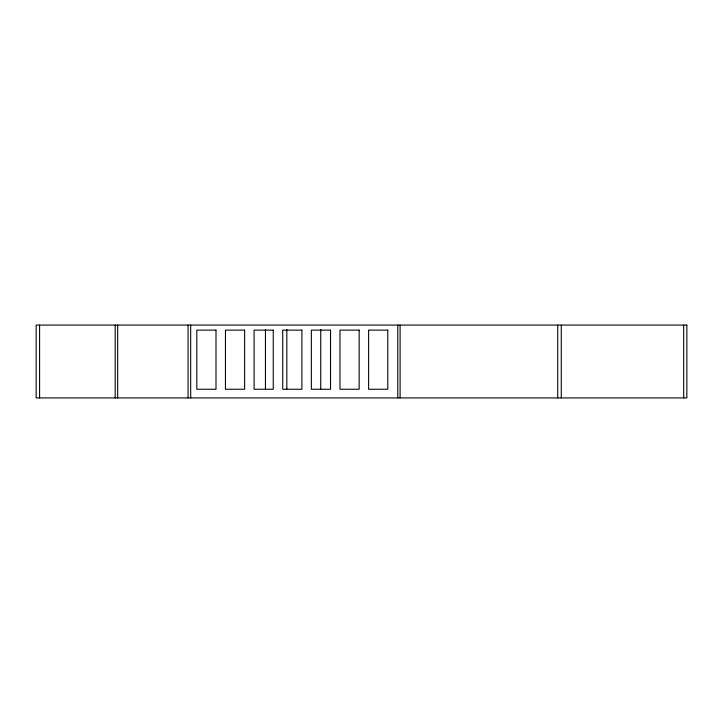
<?xml version="1.0" encoding="UTF-8"?>
<svg xmlns="http://www.w3.org/2000/svg" width="723" height="723" viewBox="0 0 723 723"><rect width="100%" height="100%" fill="white"/><g stroke="black" fill="none" stroke-linecap="round" stroke-linejoin="round"><path stroke-width="1.08" d="M683.696 325.079L683.696 397.921M561.265 325.079L561.265 397.921M557.722 325.079L557.722 397.921M400.099 325.079L400.099 397.921M397.777 325.079L397.777 397.921M320.732 329.561L320.732 388.956M286.832 329.561L286.832 388.956M265.458 329.561L265.458 388.956M190.7 325.079L190.7 397.921M188.061 325.079L188.061 397.921M117.668 325.079L117.668 397.921M115.201 325.079L115.201 397.921M39.584 325.079L39.584 397.921M686.85 325.079L36.15 325.079L36.15 397.921L686.85 397.921L686.85 325.079M215.996 330.122L196.819 330.122L196.819 389.254L215.996 389.254L215.996 330.122M244.627 330.122L225.459 330.122L225.459 389.254L244.627 389.254L244.627 330.122M273.258 330.122L254.089 330.122L254.089 389.254L273.258 389.254L273.258 330.122M301.898 330.122L282.72 330.122L282.72 389.254L301.898 389.254L301.898 330.122M330.528 330.122L311.351 330.122L311.351 389.254L330.528 389.254L330.528 330.122M359.159 330.122L339.982 330.122L339.982 389.254L359.159 389.254L359.159 330.122M387.79 330.122L368.613 330.122L368.613 389.254L387.79 389.254L387.79 330.122"/></g></svg>
